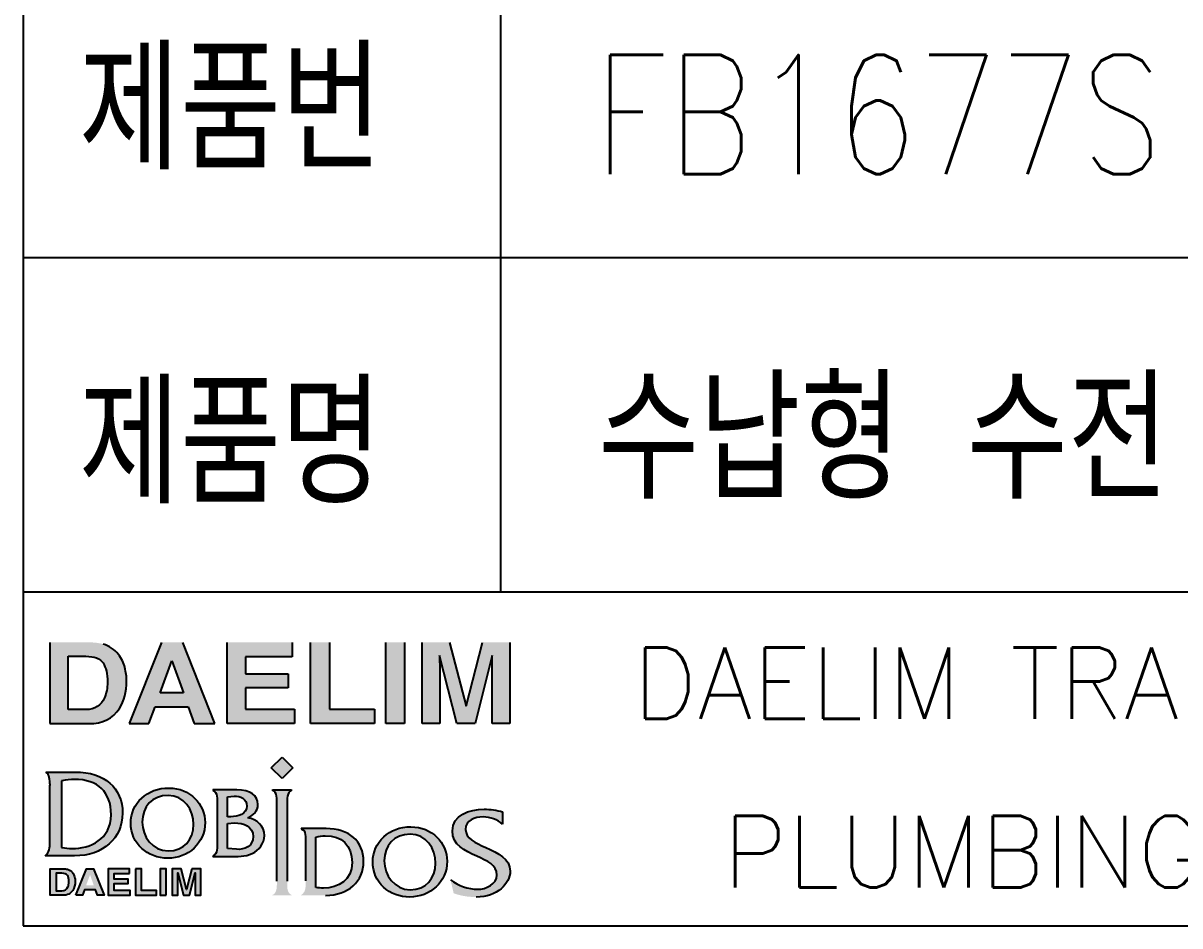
# Model space of a CAD drawing. Extents: x -6018 to -5598, y -4727 to -4430.
# Drawn here: x -5690.36 to -5641.9, y -4499.19 to -4461.36 of the extents above; entities that cross this region are included whole.
import ezdxf
from ezdxf.enums import TextEntityAlignment as Align

# ---------------------------------------------------------------- set-up
doc = ezdxf.new("R2010")
doc.units = 0
doc.header["$LTSCALE"] = 7
doc.layers.get('0').update_dxf_attribs({"color": 2, "linetype": 'CONTINUOUS'})
doc.layers.add('D', color=2, linetype='CONTINUOUS')
doc.layers.add('TXT', color=4, linetype='CONTINUOUS')
doc.styles.add('GHS', font='ROMANS.shx', dxfattribs={"bigfont": 'GHS.shx'})

msp = doc.modelspace()

# ---------------------------------------------------------------- hatches: boundary and pattern name
at = {"layer": 'D'}
h = msp.add_hatch(color=256, dxfattribs=at)
h.dxf.hatch_style = 2
edge = h.paths.add_edge_path()
edge.add_spline(control_points=[(-5687.59749, -4487.30554), (-5687.59749, -4487.30554), (-5689.23221, -4487.30554), (-5689.23221, -4487.30554), (-5689.23221, -4487.30554), (-5689.23221, -4490.71069), (-5689.23221, -4490.71069), (-5689.23221, -4490.71069), (-5687.59749, -4490.71069), (-5687.59749, -4490.71069), (-5687.02413, -4490.71069), (-5686.5984, -4490.49809), (-5686.32451, -4490.07482), (-5686.12303, -4489.76093), (-5686.02037, -4489.37717), (-5686.02037, -4488.92398), (-5686.02037, -4488.74584), (-5686.04473, -4488.55793), (-5686.09256, -4488.36099), (-5686.14026, -4488.16432), (-5686.23146, -4487.98067), (-5686.3626, -4487.81117), (-5686.52792, -4487.60172), (-5686.74354, -4487.45761), (-5687.00884, -4487.37829), (-5687.16688, -4487.3334), (-5687.3617, -4487.3087), (-5687.59749, -4487.30554)], knot_values=[0, 0, 0, 0, 1, 1, 1, 2, 2, 2, 3, 3, 3, 4, 4, 4, 5, 5, 5, 6, 6, 6, 7, 7, 7, 8, 8, 8, 9, 9, 9, 9], degree=3, periodic=0)
edge = h.paths.add_edge_path()
edge.add_spline(control_points=[(-5687.73097, -4487.89118), (-5687.36801, -4487.89118), (-5687.12577, -4487.98383), (-5687.0052, -4488.17035), (-5686.88552, -4488.35536), (-5686.82355, -4488.62409), (-5686.82355, -4488.97175), (-5686.82355, -4489.22511), (-5686.86376, -4489.44251), (-5686.94447, -4489.62601), (-5687.0929, -4489.9572), (-5687.35492, -4490.12492), (-5687.73097, -4490.12492), (-5687.73097, -4490.12492), (-5688.46403, -4490.12492), (-5688.46403, -4490.12492), (-5688.46403, -4490.12492), (-5688.46403, -4487.89118), (-5688.46403, -4487.89118), (-5688.46403, -4487.89118), (-5687.73097, -4487.89118), (-5687.73097, -4487.89118)], knot_values=[0, 0, 0, 0, 1, 1, 1, 2, 2, 2, 3, 3, 3, 4, 4, 4, 5, 5, 5, 6, 6, 6, 7, 7, 7, 7], degree=3, periodic=0)
h = msp.add_hatch(color=256, dxfattribs=at)
h.dxf.hatch_style = 2
edge = h.paths.add_edge_path()
edge.add_spline(control_points=[(-5685.9153, -4490.71069), (-5685.9153, -4490.71069), (-5685.08495, -4490.71069), (-5685.08495, -4490.71069), (-5685.08495, -4490.71069), (-5684.82657, -4490.00743), (-5684.82657, -4490.00743), (-5684.82657, -4490.00743), (-5683.43597, -4490.00743), (-5683.43597, -4490.00743), (-5683.43597, -4490.00743), (-5683.18611, -4490.71069), (-5683.18611, -4490.71069), (-5683.18611, -4490.71069), (-5682.32548, -4490.71069), (-5682.32548, -4490.71069), (-5682.32548, -4490.71069), (-5683.66283, -4487.30554), (-5683.66283, -4487.30554), (-5683.66283, -4487.30554), (-5684.56258, -4487.30554), (-5684.56258, -4487.30554), (-5684.56258, -4487.30554), (-5685.9153, -4490.71069), (-5685.9153, -4490.71069)], knot_values=[0, 0, 0, 0, 1, 1, 1, 2, 2, 2, 3, 3, 3, 4, 4, 4, 5, 5, 5, 6, 6, 6, 7, 7, 7, 8, 8, 8, 8], degree=3, periodic=0)
edge = h.paths.add_edge_path()
edge.add_spline(control_points=[(-5684.12119, -4488.08402), (-5684.12119, -4488.08402), (-5683.64459, -4489.42302), (-5683.64459, -4489.42302), (-5683.64459, -4489.42302), (-5684.61343, -4489.42302), (-5684.61343, -4489.42302), (-5684.61343, -4489.42302), (-5684.12119, -4488.08402), (-5684.12119, -4488.08402)], knot_values=[0, 0, 0, 0, 1, 1, 1, 2, 2, 2, 3, 3, 3, 3], degree=3, periodic=0)
h = msp.add_hatch(color=256, dxfattribs=at)
h.dxf.hatch_style = 2
edge = h.paths.add_edge_path()
edge.add_spline(control_points=[(-5679.08325, -4487.90889), (-5679.08325, -4487.90889), (-5681.03877, -4487.90889), (-5681.03877, -4487.90889), (-5681.03877, -4487.90889), (-5681.03877, -4488.62863), (-5681.03877, -4488.62863), (-5681.03877, -4488.62863), (-5679.24733, -4488.62863), (-5679.24733, -4488.62863), (-5679.24733, -4488.62863), (-5679.24733, -4489.2133), (-5679.24733, -4489.2133), (-5679.24733, -4489.2133), (-5681.03877, -4489.2133), (-5681.03877, -4489.2133), (-5681.03877, -4489.2133), (-5681.03877, -4490.10021), (-5681.03877, -4490.10021), (-5681.03877, -4490.10021), (-5678.98511, -4490.10021), (-5678.98511, -4490.10021), (-5678.98511, -4490.10021), (-5678.98511, -4490.71069), (-5678.98511, -4490.71069), (-5678.98511, -4490.71069), (-5681.81341, -4490.71069), (-5681.81341, -4490.71069), (-5681.81341, -4490.71069), (-5681.81341, -4487.30554), (-5681.81341, -4487.30554), (-5681.81341, -4487.30554), (-5679.08325, -4487.30554), (-5679.08325, -4487.30554), (-5679.08325, -4487.30554), (-5679.08325, -4487.90889), (-5679.08325, -4487.90889)], knot_values=[0, 0, 0, 0, 1, 1, 1, 2, 2, 2, 3, 3, 3, 4, 4, 4, 5, 5, 5, 6, 6, 6, 7, 7, 7, 8, 8, 8, 9, 9, 9, 10, 10, 10, 11, 11, 11, 12, 12, 12, 12], degree=3, periodic=0)
h = msp.add_hatch(color=256, dxfattribs=at)
h.dxf.hatch_style = 2
edge = h.paths.add_edge_path()
edge.add_spline(control_points=[(-5678.31712, -4487.30554), (-5678.31712, -4487.30554), (-5677.52801, -4487.30554), (-5677.52801, -4487.30554), (-5677.52801, -4487.30554), (-5677.52801, -4490.10021), (-5677.52801, -4490.10021), (-5677.52801, -4490.10021), (-5675.63994, -4490.10021), (-5675.63994, -4490.10021), (-5675.63994, -4490.10021), (-5675.63994, -4490.71069), (-5675.63994, -4490.71069), (-5675.63994, -4490.71069), (-5678.31712, -4490.71069), (-5678.31712, -4490.71069), (-5678.31712, -4490.71069), (-5678.31712, -4487.30554), (-5678.31712, -4487.30554)], knot_values=[0, 0, 0, 0, 1, 1, 1, 2, 2, 2, 3, 3, 3, 4, 4, 4, 5, 5, 5, 6, 6, 6, 6], degree=3, periodic=0)
h = msp.add_hatch(color=256, dxfattribs=at)
h.dxf.hatch_style = 2
edge = h.paths.add_edge_path()
edge.add_spline(control_points=[(-5674.37677, -4490.71069), (-5674.37677, -4490.71069), (-5675.16685, -4490.71069), (-5675.16685, -4490.71069), (-5675.16685, -4490.71069), (-5675.16685, -4487.30554), (-5675.16685, -4487.30554), (-5675.16685, -4487.30554), (-5674.37677, -4487.30554), (-5674.37677, -4487.30554), (-5674.37677, -4487.30554), (-5674.37677, -4490.71069), (-5674.37677, -4490.71069)], knot_values=[0, 0, 0, 0, 1, 1, 1, 2, 2, 2, 3, 3, 3, 4, 4, 4, 4], degree=3, periodic=0)
h = msp.add_hatch(color=256, dxfattribs=at)
h.dxf.hatch_style = 2
edge = h.paths.add_edge_path()
edge.add_spline(control_points=[(-5671.11202, -4487.30554), (-5671.11202, -4487.30554), (-5669.97437, -4487.30554), (-5669.97437, -4487.30554), (-5669.97437, -4487.30554), (-5669.97437, -4490.71069), (-5669.97437, -4490.71069), (-5669.97437, -4490.71069), (-5670.70796, -4490.71069), (-5670.70796, -4490.71069), (-5670.70796, -4490.71069), (-5670.70796, -4488.40793), (-5670.70796, -4488.40793), (-5670.70796, -4488.34122), (-5670.70672, -4488.24816), (-5670.70672, -4488.12918), (-5670.70344, -4488.0099), (-5670.7024, -4487.91725), (-5670.7024, -4487.85289), (-5670.7024, -4487.85289), (-5671.42501, -4490.71069), (-5671.42501, -4490.71069), (-5671.42501, -4490.71069), (-5672.19499, -4490.71069), (-5672.19499, -4490.71069), (-5672.19499, -4490.71069), (-5672.91026, -4487.85289), (-5672.91026, -4487.85289), (-5672.91026, -4487.91725), (-5672.91026, -4488.0099), (-5672.90717, -4488.12918), (-5672.90607, -4488.24816), (-5672.90607, -4488.34122), (-5672.90607, -4488.40793), (-5672.90607, -4488.40793), (-5672.90607, -4490.71069), (-5672.90607, -4490.71069), (-5672.90607, -4490.71069), (-5673.64035, -4490.71069), (-5673.64035, -4490.71069), (-5673.64035, -4490.71069), (-5673.64035, -4487.30554), (-5673.64035, -4487.30554), (-5673.64035, -4487.30554), (-5672.48904, -4487.30554), (-5672.48904, -4487.30554), (-5672.48904, -4487.30554), (-5671.79964, -4489.9819), (-5671.79964, -4489.9819), (-5671.79964, -4489.9819), (-5671.11202, -4487.30554), (-5671.11202, -4487.30554)], knot_values=[0, 0, 0, 0, 1, 1, 1, 2, 2, 2, 3, 3, 3, 4, 4, 4, 5, 5, 5, 6, 6, 6, 7, 7, 7, 8, 8, 8, 9, 9, 9, 10, 10, 10, 11, 11, 11, 12, 12, 12, 13, 13, 13, 14, 14, 14, 15, 15, 15, 16, 16, 16, 17, 17, 17, 17], degree=3, periodic=0)
h = msp.add_hatch(color=256, dxfattribs=at)
h.dxf.hatch_style = 2
h.paths.add_polyline_path([(-5679.06342, -4492.56348), (-5679.51127, -4493.01093), (-5679.95867, -4492.56339), (-5679.51127, -4492.11586)])
h = msp.add_hatch(color=256, dxfattribs=at)
h.dxf.hatch_style = 2
edge = h.paths.add_edge_path()
edge.add_spline(control_points=[(-5688.72905, -4493.10852), (-5688.72905, -4493.10852), (-5688.75309, -4493.11396), (-5688.75309, -4493.11396), (-5688.75309, -4493.11396), (-5688.75309, -4495.89956), (-5688.75309, -4495.89956), (-5688.75309, -4495.89956), (-5688.7282, -4495.90461), (-5688.7282, -4495.90461), (-5688.59723, -4495.93107), (-5688.45946, -4495.94372), (-5688.30715, -4495.94372), (-5687.55363, -4495.94372), (-5686.67355, -4495.57311), (-5686.67355, -4494.52846), (-5686.67355, -4493.57316), (-5687.21944, -4493.04698), (-5688.21053, -4493.04698), (-5688.37643, -4493.04698), (-5688.54598, -4493.06706), (-5688.72905, -4493.10852)], knot_values=[0, 0, 0, 0, 1, 1, 1, 2, 2, 2, 3, 3, 3, 4, 4, 4, 5, 5, 5, 6, 6, 6, 7, 7, 7, 7], degree=3, periodic=0)
edge = h.paths.add_edge_path()
edge.add_spline(control_points=[(-5688.16979, -4492.73859), (-5686.94895, -4492.73859), (-5686.19056, -4493.39918), (-5686.19056, -4494.46283), (-5686.19056, -4495.5164), (-5687.0156, -4496.25212), (-5688.19702, -4496.25212), (-5688.19702, -4496.25212), (-5689.318, -4496.25212), (-5689.43526, -4496.25212), (-5689.25118, -4496.09965), (-5689.23029, -4495.90357), (-5689.23029, -4495.67904), (-5689.23029, -4495.65063), (-5689.23056, -4495.62209), (-5689.23086, -4495.5931), (-5689.23086, -4495.5931), (-5689.23153, -4495.5001), (-5689.23153, -4495.5001), (-5689.23153, -4495.5001), (-5689.23153, -4493.45284), (-5689.23153, -4493.45284), (-5689.23153, -4493.45284), (-5689.23074, -4493.37136), (-5689.23074, -4493.37136), (-5689.23029, -4493.34066), (-5689.22977, -4493.3087), (-5689.22977, -4493.27615), (-5689.22977, -4493.07368), (-5689.24899, -4492.84415), (-5689.40416, -4492.73859), (-5689.23878, -4492.73859), (-5688.16979, -4492.73859), (-5688.16979, -4492.73859)], knot_values=[0, 0, 0, 0, 1, 1, 1, 2, 2, 2, 3, 3, 3, 4, 4, 4, 5, 5, 5, 6, 6, 6, 7, 7, 7, 8, 8, 8, 9, 9, 9, 10, 10, 10, 11, 11, 11, 11], degree=3, periodic=0)
h = msp.add_hatch(color=256, dxfattribs=at)
h.dxf.hatch_style = 2
edge = h.paths.add_edge_path()
edge.add_spline(control_points=[(-5684.25451, -4493.41084), (-5685.1476, -4493.38936), (-5685.8496, -4494.06584), (-5685.8496, -4494.87404), (-5685.8496, -4495.74616), (-5685.13916, -4496.35016), (-5684.29684, -4496.35016), (-5683.45048, -4496.35016), (-5682.73148, -4495.72049), (-5682.73148, -4494.85284), (-5682.73148, -4494.08709), (-5683.36106, -4493.40638), (-5684.25451, -4493.41084)], knot_values=[0, 0, 0, 0, 1, 1, 1, 2, 2, 2, 3, 3, 3, 4, 4, 4, 4], degree=3, periodic=0)
edge = h.paths.add_edge_path()
edge.add_spline(control_points=[(-5684.28399, -4493.71694), (-5683.61215, -4493.71694), (-5683.21649, -4494.31698), (-5683.21649, -4494.93796), (-5683.21649, -4495.57177), (-5683.62903, -4496.04384), (-5684.27562, -4496.04384), (-5684.94352, -4496.04384), (-5685.36468, -4495.43128), (-5685.36468, -4494.83582), (-5685.36468, -4494.19337), (-5684.94352, -4493.71694), (-5684.28399, -4493.71694)], knot_values=[0, 0, 0, 0, 1, 1, 1, 2, 2, 2, 3, 3, 3, 4, 4, 4, 4], degree=3, periodic=0)
h = msp.add_hatch(color=256, dxfattribs=at)
h.dxf.hatch_style = 2
edge = h.paths.add_edge_path()
edge.add_spline(control_points=[(-5681.79396, -4494.6103), (-5681.79396, -4494.6103), (-5681.79396, -4493.77654), (-5681.79396, -4493.77654), (-5681.79396, -4493.77654), (-5681.50898, -4493.74674), (-5681.50898, -4493.74674), (-5681.25354, -4493.7213), (-5680.98156, -4493.87444), (-5680.98156, -4494.1678), (-5680.98156, -4494.5168), (-5681.37708, -4494.6103), (-5681.65352, -4494.6103), (-5681.65352, -4494.6103), (-5681.79396, -4494.6103), (-5681.79396, -4494.6103)], knot_values=[0, 0, 0, 0, 1, 1, 1, 2, 2, 2, 3, 3, 3, 4, 4, 4, 5, 5, 5, 5], degree=3, periodic=0)
edge = h.paths.add_edge_path()
edge.add_spline(control_points=[(-5682.22779, -4495.68223), (-5682.22779, -4495.87777), (-5682.20222, -4496.18833), (-5682.41498, -4496.26922), (-5682.41498, -4496.26922), (-5682.41498, -4496.28201), (-5682.41498, -4496.28201), (-5682.41498, -4496.28201), (-5681.71312, -4496.28201), (-5681.71312, -4496.28201), (-5681.39417, -4496.28201), (-5681.05802, -4496.2947), (-5680.76025, -4496.15007), (-5680.47526, -4496.01426), (-5680.24983, -4495.73328), (-5680.24983, -4495.4058), (-5680.24983, -4494.98878), (-5680.56052, -4494.73368), (-5680.94321, -4494.65288), (-5680.70078, -4494.54674), (-5680.51771, -4494.38486), (-5680.51771, -4494.09974), (-5680.51771, -4493.7213), (-5680.84532, -4493.48309), (-5681.407, -4493.48309), (-5681.407, -4493.48309), (-5682.41498, -4493.48309), (-5682.41498, -4493.48309), (-5682.41498, -4493.48309), (-5682.41498, -4493.49564), (-5682.41498, -4493.49564), (-5682.1979, -4493.57667), (-5682.22779, -4493.88723), (-5682.22779, -4494.07854), (-5682.22779, -4494.07854), (-5682.22779, -4495.68223), (-5682.22779, -4495.68223)], knot_values=[0, 0, 0, 0, 1, 1, 1, 2, 2, 2, 3, 3, 3, 4, 4, 4, 5, 5, 5, 6, 6, 6, 7, 7, 7, 8, 8, 8, 9, 9, 9, 10, 10, 10, 11, 11, 11, 12, 12, 12, 12], degree=3, periodic=0)
edge = h.paths.add_edge_path()
edge.add_spline(control_points=[(-5681.79396, -4495.94169), (-5681.79396, -4495.94169), (-5681.79396, -4494.89096), (-5681.79396, -4494.89096), (-5681.79396, -4494.89096), (-5681.49619, -4494.87404), (-5681.49619, -4494.87404), (-5681.12167, -4494.85284), (-5680.72201, -4495.03132), (-5680.72201, -4495.44406), (-5680.72201, -4495.84797), (-5681.07508, -4496.00994), (-5681.42372, -4495.97568), (-5681.42372, -4495.97568), (-5681.79396, -4495.94169), (-5681.79396, -4495.94169)], knot_values=[0, 0, 0, 0, 1, 1, 1, 2, 2, 2, 3, 3, 3, 4, 4, 4, 5, 5, 5, 5], degree=3, periodic=0)
h = msp.add_hatch(color=256, dxfattribs=at)
h.dxf.hatch_style = 2
edge = h.paths.add_edge_path()
edge.add_spline(control_points=[(-5679.72828, -4494.08277), (-5679.72828, -4493.88723), (-5679.69822, -4493.57667), (-5679.9153, -4493.49564), (-5679.9153, -4493.49564), (-5679.9153, -4493.48309), (-5679.9153, -4493.48309), (-5679.9153, -4493.48309), (-5679.10722, -4493.48309), (-5679.10722, -4493.48309), (-5679.10722, -4493.48309), (-5679.10722, -4493.49564), (-5679.10722, -4493.49564), (-5679.31973, -4493.57667), (-5679.29439, -4493.89146), (-5679.29439, -4494.08277), (-5679.29439, -4494.08277), (-5679.29439, -4497.31041), (-5679.29439, -4497.31041), (-5679.29439, -4497.50204), (-5679.31973, -4497.81237), (-5679.10722, -4497.89317), (-5679.10722, -4497.89317), (-5679.10722, -4497.90595), (-5679.10722, -4497.90595), (-5679.10722, -4497.90595), (-5679.9153, -4497.90595), (-5679.9153, -4497.90595), (-5679.9153, -4497.90595), (-5679.9153, -4497.89317), (-5679.9153, -4497.89317), (-5679.70285, -4497.81656), (-5679.72828, -4497.50204), (-5679.72828, -4497.31041), (-5679.72828, -4497.31041), (-5679.72828, -4494.08277), (-5679.72828, -4494.08277)], knot_values=[0, 0, 0, 0, 1, 1, 1, 2, 2, 2, 3, 3, 3, 4, 4, 4, 5, 5, 5, 6, 6, 6, 7, 7, 7, 8, 8, 8, 9, 9, 9, 10, 10, 10, 11, 11, 11, 12, 12, 12, 12], degree=3, periodic=0)
h = msp.add_hatch(color=256, dxfattribs=at)
h.dxf.hatch_style = 2
edge = h.paths.add_edge_path()
edge.add_spline(control_points=[(-5671.3764, -4497.97798), (-5671.71752, -4497.97798), (-5672.03519, -4497.925), (-5672.3204, -4497.82205), (-5672.32761, -4497.79202), (-5672.42142, -4497.38698), (-5672.45221, -4497.25378), (-5672.12878, -4497.50443), (-5671.71172, -4497.65338), (-5671.3168, -4497.65338), (-5670.97726, -4497.65338), (-5670.5069, -4497.44541), (-5670.5069, -4497.05518), (-5670.5069, -4496.64257), (-5670.91838, -4496.45847), (-5671.35367, -4496.26387), (-5671.85563, -4496.03929), (-5672.37505, -4495.80701), (-5672.37505, -4495.20895), (-5672.37505, -4494.53598), (-5671.659, -4494.29708), (-5671.04518, -4494.29708), (-5670.77388, -4494.29708), (-5670.51343, -4494.33535), (-5670.26949, -4494.40895), (-5670.26949, -4494.44982), (-5670.26949, -4494.81187), (-5670.26949, -4494.92189), (-5670.48029, -4494.73845), (-5670.7927, -4494.62169), (-5671.08898, -4494.62169), (-5671.42731, -4494.62169), (-5671.82241, -4494.7597), (-5671.82241, -4495.14912), (-5671.82241, -4495.51469), (-5671.41039, -4495.70289), (-5670.97393, -4495.9024), (-5670.47264, -4496.13139), (-5669.95448, -4496.36821), (-5669.95448, -4496.88696), (-5669.95448, -4497.41152), (-5670.49821, -4497.97798), (-5671.3764, -4497.97798)], knot_values=[0, 0, 0, 0, 1, 1, 1, 2, 2, 2, 3, 3, 3, 4, 4, 4, 5, 5, 5, 6, 6, 6, 7, 7, 7, 8, 8, 8, 9, 9, 9, 10, 10, 10, 11, 11, 11, 12, 12, 12, 13, 13, 13, 14, 14, 14, 14], degree=3, periodic=0)
h = msp.add_hatch(color=256, dxfattribs=at)
h.dxf.hatch_style = 2
edge = h.paths.add_edge_path()
edge.add_spline(control_points=[(-5678.52261, -4497.29565), (-5678.52261, -4497.54652), (-5678.49718, -4497.75074), (-5678.70983, -4497.89533), (-5678.70983, -4497.89533), (-5678.70983, -4497.90789), (-5678.70983, -4497.90789), (-5678.70983, -4497.90789), (-5677.68885, -4497.90789), (-5677.68885, -4497.90789), (-5676.73616, -4497.90789), (-5676.09358, -4497.32112), (-5676.09358, -4496.48313), (-5676.09358, -4495.63672), (-5676.69808, -4495.1092), (-5677.66774, -4495.1092), (-5677.66774, -4495.1092), (-5678.70983, -4495.1092), (-5678.70983, -4495.1092), (-5678.70983, -4495.1092), (-5678.70983, -4495.12184), (-5678.70983, -4495.12184), (-5678.49317, -4495.18563), (-5678.52261, -4495.49632), (-5678.52261, -4495.69182), (-5678.52261, -4495.69182), (-5678.52261, -4497.29565), (-5678.52261, -4497.29565)], knot_values=[0, 0, 0, 0, 1, 1, 1, 2, 2, 2, 3, 3, 3, 4, 4, 4, 5, 5, 5, 6, 6, 6, 7, 7, 7, 8, 8, 8, 9, 9, 9, 9], degree=3, periodic=0)
edge = h.paths.add_edge_path()
edge.add_spline(control_points=[(-5678.08867, -4495.46207), (-5677.96132, -4495.43263), (-5677.83348, -4495.41552), (-5677.70609, -4495.41552), (-5676.99572, -4495.41552), (-5676.57888, -4495.78977), (-5676.57888, -4496.53414), (-5676.57888, -4497.27008), (-5677.14454, -4497.60166), (-5677.77834, -4497.60166), (-5677.88484, -4497.60166), (-5677.98689, -4497.5931), (-5678.08867, -4497.57208), (-5678.08867, -4497.57208), (-5678.08867, -4495.46207), (-5678.08867, -4495.46207)], knot_values=[0, 0, 0, 0, 1, 1, 1, 2, 2, 2, 3, 3, 3, 4, 4, 4, 5, 5, 5, 5], degree=3, periodic=0)
h = msp.add_hatch(color=256, dxfattribs=at)
h.dxf.hatch_style = 2
edge = h.paths.add_edge_path()
edge.add_spline(control_points=[(-5674.11838, -4495.03672), (-5675.01138, -4495.01548), (-5675.71343, -4495.69182), (-5675.71343, -4496.50015), (-5675.71343, -4497.37213), (-5675.00314, -4497.97627), (-5674.16083, -4497.97627), (-5673.31419, -4497.97627), (-5672.59535, -4497.34647), (-5672.59535, -4496.47881), (-5672.59535, -4495.7132), (-5673.2247, -4495.03249), (-5674.11838, -4495.03672)], knot_values=[0, 0, 0, 0, 1, 1, 1, 2, 2, 2, 3, 3, 3, 4, 4, 4, 4], degree=3, periodic=0)
edge = h.paths.add_edge_path()
edge.add_spline(control_points=[(-5674.14804, -4495.34314), (-5673.47602, -4495.34314), (-5673.08007, -4495.94296), (-5673.08007, -4496.56394), (-5673.08007, -4497.19788), (-5673.49268, -4497.66981), (-5674.13963, -4497.66981), (-5674.80719, -4497.66981), (-5675.22844, -4497.05712), (-5675.22844, -4496.46179), (-5675.22844, -4495.81944), (-5674.80719, -4495.34314), (-5674.14804, -4495.34314)], knot_values=[0, 0, 0, 0, 1, 1, 1, 2, 2, 2, 3, 3, 3, 4, 4, 4, 4], degree=3, periodic=0)
h = msp.add_hatch(color=256, dxfattribs=at)
h.dxf.hatch_style = 2
edge = h.paths.add_edge_path()
edge.add_spline(control_points=[(-5688.69333, -4496.78914), (-5688.69333, -4496.78914), (-5689.22948, -4496.78914), (-5689.22948, -4496.78914), (-5689.22948, -4496.78914), (-5689.22948, -4497.90595), (-5689.22948, -4497.90595), (-5689.22948, -4497.90595), (-5688.69333, -4497.90595), (-5688.69333, -4497.90595), (-5688.50528, -4497.90595), (-5688.36565, -4497.83623), (-5688.27582, -4497.6974), (-5688.20974, -4497.59445), (-5688.17607, -4497.46859), (-5688.17607, -4497.31995), (-5688.17607, -4497.26153), (-5688.18406, -4497.1999), (-5688.19975, -4497.13531), (-5688.21539, -4497.0708), (-5688.2453, -4497.01057), (-5688.28832, -4496.95498), (-5688.34254, -4496.88628), (-5688.41326, -4496.83902), (-5688.50027, -4496.813), (-5688.5521, -4496.79828), (-5688.616, -4496.79018), (-5688.69333, -4496.78914)], knot_values=[0, 0, 0, 0, 1, 1, 1, 2, 2, 2, 3, 3, 3, 4, 4, 4, 5, 5, 5, 6, 6, 6, 7, 7, 7, 8, 8, 8, 9, 9, 9, 9], degree=3, periodic=0)
edge = h.paths.add_edge_path()
edge.add_spline(control_points=[(-5688.73711, -4496.98122), (-5688.61807, -4496.98122), (-5688.53862, -4497.01161), (-5688.49908, -4497.07278), (-5688.45982, -4497.13346), (-5688.4395, -4497.2216), (-5688.4395, -4497.33562), (-5688.4395, -4497.41872), (-5688.45269, -4497.49002), (-5688.47916, -4497.5502), (-5688.52784, -4497.65883), (-5688.61377, -4497.71384), (-5688.73711, -4497.71384), (-5688.73711, -4497.71384), (-5688.97754, -4497.71384), (-5688.97754, -4497.71384), (-5688.97754, -4497.71384), (-5688.97754, -4496.98122), (-5688.97754, -4496.98122), (-5688.97754, -4496.98122), (-5688.73711, -4496.98122), (-5688.73711, -4496.98122)], knot_values=[0, 0, 0, 0, 1, 1, 1, 2, 2, 2, 3, 3, 3, 4, 4, 4, 5, 5, 5, 6, 6, 6, 7, 7, 7, 7], degree=3, periodic=0)
h = msp.add_hatch(color=256, dxfattribs=at)
h.dxf.hatch_style = 2
edge = h.paths.add_edge_path()
edge.add_spline(control_points=[(-5688.14161, -4497.90595), (-5688.14161, -4497.90595), (-5687.86927, -4497.90595), (-5687.86927, -4497.90595), (-5687.86927, -4497.90595), (-5687.78453, -4497.6753), (-5687.78453, -4497.6753), (-5687.78453, -4497.6753), (-5687.32845, -4497.6753), (-5687.32845, -4497.6753), (-5687.32845, -4497.6753), (-5687.2465, -4497.90595), (-5687.2465, -4497.90595), (-5687.2465, -4497.90595), (-5686.96423, -4497.90595), (-5686.96423, -4497.90595), (-5686.96423, -4497.90595), (-5687.40285, -4496.78914), (-5687.40285, -4496.78914), (-5687.40285, -4496.78914), (-5687.69795, -4496.78914), (-5687.69795, -4496.78914), (-5687.69795, -4496.78914), (-5688.14161, -4497.90595), (-5688.14161, -4497.90595)], knot_values=[0, 0, 0, 0, 1, 1, 1, 2, 2, 2, 3, 3, 3, 4, 4, 4, 5, 5, 5, 6, 6, 6, 7, 7, 7, 8, 8, 8, 8], degree=3, periodic=0)
edge = h.paths.add_edge_path()
edge.add_spline(control_points=[(-5687.55318, -4497.04447), (-5687.55318, -4497.04447), (-5687.39687, -4497.48363), (-5687.39687, -4497.48363), (-5687.39687, -4497.48363), (-5687.71463, -4497.48363), (-5687.71463, -4497.48363), (-5687.71463, -4497.48363), (-5687.55318, -4497.04447), (-5687.55318, -4497.04447)], knot_values=[0, 0, 0, 0, 1, 1, 1, 2, 2, 2, 3, 3, 3, 3], degree=3, periodic=0)
h = msp.add_hatch(color=256, dxfattribs=at)
h.dxf.hatch_style = 2
edge = h.paths.add_edge_path()
edge.add_spline(control_points=[(-5685.90085, -4496.98703), (-5685.90085, -4496.98703), (-5686.54222, -4496.98703), (-5686.54222, -4496.98703), (-5686.54222, -4496.98703), (-5686.54222, -4497.22309), (-5686.54222, -4497.22309), (-5686.54222, -4497.22309), (-5685.95467, -4497.22309), (-5685.95467, -4497.22309), (-5685.95467, -4497.22309), (-5685.95467, -4497.41484), (-5685.95467, -4497.41484), (-5685.95467, -4497.41484), (-5686.54222, -4497.41484), (-5686.54222, -4497.41484), (-5686.54222, -4497.41484), (-5686.54222, -4497.70573), (-5686.54222, -4497.70573), (-5686.54222, -4497.70573), (-5685.86866, -4497.70573), (-5685.86866, -4497.70573), (-5685.86866, -4497.70573), (-5685.86866, -4497.90595), (-5685.86866, -4497.90595), (-5685.86866, -4497.90595), (-5686.79628, -4497.90595), (-5686.79628, -4497.90595), (-5686.79628, -4497.90595), (-5686.79628, -4496.78914), (-5686.79628, -4496.78914), (-5686.79628, -4496.78914), (-5685.90085, -4496.78914), (-5685.90085, -4496.78914), (-5685.90085, -4496.78914), (-5685.90085, -4496.98703), (-5685.90085, -4496.98703)], knot_values=[0, 0, 0, 0, 1, 1, 1, 2, 2, 2, 3, 3, 3, 4, 4, 4, 5, 5, 5, 6, 6, 6, 7, 7, 7, 8, 8, 8, 9, 9, 9, 10, 10, 10, 11, 11, 11, 12, 12, 12, 12], degree=3, periodic=0)
h = msp.add_hatch(color=256, dxfattribs=at)
h.dxf.hatch_style = 2
edge = h.paths.add_edge_path()
edge.add_spline(control_points=[(-5685.64958, -4496.78914), (-5685.64958, -4496.78914), (-5685.39077, -4496.78914), (-5685.39077, -4496.78914), (-5685.39077, -4496.78914), (-5685.39077, -4497.70573), (-5685.39077, -4497.70573), (-5685.39077, -4497.70573), (-5684.77152, -4497.70573), (-5684.77152, -4497.70573), (-5684.77152, -4497.70573), (-5684.77152, -4497.90595), (-5684.77152, -4497.90595), (-5684.77152, -4497.90595), (-5685.64958, -4497.90595), (-5685.64958, -4497.90595), (-5685.64958, -4497.90595), (-5685.64958, -4496.78914), (-5685.64958, -4496.78914)], knot_values=[0, 0, 0, 0, 1, 1, 1, 2, 2, 2, 3, 3, 3, 4, 4, 4, 5, 5, 5, 6, 6, 6, 6], degree=3, periodic=0)
h = msp.add_hatch(color=256, dxfattribs=at)
h.dxf.hatch_style = 2
edge = h.paths.add_edge_path()
edge.add_spline(control_points=[(-5684.35723, -4497.90595), (-5684.35723, -4497.90595), (-5684.61636, -4497.90595), (-5684.61636, -4497.90595), (-5684.61636, -4497.90595), (-5684.61636, -4496.78914), (-5684.61636, -4496.78914), (-5684.61636, -4496.78914), (-5684.35723, -4496.78914), (-5684.35723, -4496.78914), (-5684.35723, -4496.78914), (-5684.35723, -4497.90595), (-5684.35723, -4497.90595)], knot_values=[0, 0, 0, 0, 1, 1, 1, 2, 2, 2, 3, 3, 3, 4, 4, 4, 4], degree=3, periodic=0)
h = msp.add_hatch(color=256, dxfattribs=at)
h.dxf.hatch_style = 2
edge = h.paths.add_edge_path()
edge.add_spline(control_points=[(-5683.28647, -4496.78914), (-5683.28647, -4496.78914), (-5682.91334, -4496.78914), (-5682.91334, -4496.78914), (-5682.91334, -4496.78914), (-5682.91334, -4497.90595), (-5682.91334, -4497.90595), (-5682.91334, -4497.90595), (-5683.15395, -4497.90595), (-5683.15395, -4497.90595), (-5683.15395, -4497.90595), (-5683.15395, -4497.1507), (-5683.15395, -4497.1507), (-5683.15395, -4497.12882), (-5683.15354, -4497.0983), (-5683.15354, -4497.05928), (-5683.15246, -4497.02016), (-5683.15212, -4496.98977), (-5683.15212, -4496.96866), (-5683.15212, -4496.96866), (-5683.38912, -4497.90595), (-5683.38912, -4497.90595), (-5683.38912, -4497.90595), (-5683.64166, -4497.90595), (-5683.64166, -4497.90595), (-5683.64166, -4497.90595), (-5683.87625, -4496.96866), (-5683.87625, -4496.96866), (-5683.87625, -4496.98977), (-5683.87625, -4497.02016), (-5683.87524, -4497.05928), (-5683.87488, -4497.0983), (-5683.87488, -4497.12882), (-5683.87488, -4497.1507), (-5683.87488, -4497.1507), (-5683.87488, -4497.90595), (-5683.87488, -4497.90595), (-5683.87488, -4497.90595), (-5684.1157, -4497.90595), (-5684.1157, -4497.90595), (-5684.1157, -4497.90595), (-5684.1157, -4496.78914), (-5684.1157, -4496.78914), (-5684.1157, -4496.78914), (-5683.7381, -4496.78914), (-5683.7381, -4496.78914), (-5683.7381, -4496.78914), (-5683.51199, -4497.66693), (-5683.51199, -4497.66693), (-5683.51199, -4497.66693), (-5683.28647, -4496.78914), (-5683.28647, -4496.78914)], knot_values=[0, 0, 0, 0, 1, 1, 1, 2, 2, 2, 3, 3, 3, 4, 4, 4, 5, 5, 5, 6, 6, 6, 7, 7, 7, 8, 8, 8, 9, 9, 9, 10, 10, 10, 11, 11, 11, 12, 12, 12, 13, 13, 13, 14, 14, 14, 15, 15, 15, 16, 16, 16, 17, 17, 17, 17], degree=3, periodic=0)

# ---------------------------------------------------------------- linework, layer by layer
at = {"color": 7}
for p, q in [((-5690.35532, -4443.18578), (-5690.35532, -4499.18578)), ((-5670.35532, -4443.18578), (-5670.35532, -4485.18578)), ((-5690.35532, -4471.18578), (-5609.35532, -4471.18578)), ((-5690.35532, -4485.18578), (-5609.35532, -4485.18578)), ((-5690.35532, -4499.18578), (-5609.35532, -4499.18578))]:
    msp.add_line(p, q, dxfattribs=at)
at = {"layer": 'D'}
for p, q in [((-5679.95867, -4492.56339), (-5679.51127, -4492.11586)), ((-5679.51127, -4492.11586), (-5679.06342, -4492.56348)), ((-5679.51127, -4493.01093), (-5679.95867, -4492.56339)), ((-5679.06342, -4492.56348), (-5679.51127, -4493.01093))]:
    msp.add_line(p, q, dxfattribs=at)
for points in [[(-5689.23221, -4487.30554), (-5689.23221, -4487.30554), (-5689.23221, -4490.71069), (-5689.23221, -4490.71069)], [(-5684.56258, -4487.30554), (-5684.56258, -4487.30554), (-5685.9153, -4490.71069), (-5685.9153, -4490.71069)], [(-5682.32548, -4490.71069), (-5682.32548, -4490.71069), (-5683.66283, -4487.30554), (-5683.66283, -4487.30554)], [(-5681.81341, -4490.71069), (-5681.81341, -4490.71069), (-5681.81341, -4487.30554), (-5681.81341, -4487.30554)], [(-5679.08325, -4487.30554), (-5679.08325, -4487.30554), (-5679.08325, -4487.90889), (-5679.08325, -4487.90889)], [(-5678.31712, -4490.71069), (-5678.31712, -4490.71069), (-5678.31712, -4487.30554), (-5678.31712, -4487.30554)], [(-5677.52801, -4487.30554), (-5677.52801, -4487.30554), (-5677.52801, -4490.10021), (-5677.52801, -4490.10021)], [(-5675.16685, -4490.71069), (-5675.16685, -4490.71069), (-5675.16685, -4487.30554), (-5675.16685, -4487.30554)], [(-5674.37677, -4487.30554), (-5674.37677, -4487.30554), (-5674.37677, -4490.71069), (-5674.37677, -4490.71069)], [(-5673.64035, -4490.71069), (-5673.64035, -4490.71069), (-5673.64035, -4487.30554), (-5673.64035, -4487.30554)], [(-5672.48904, -4487.30554), (-5672.48904, -4487.30554), (-5671.79964, -4489.9819), (-5671.79964, -4489.9819)], [(-5671.79964, -4489.9819), (-5671.79964, -4489.9819), (-5671.11202, -4487.30554), (-5671.11202, -4487.30554)], [(-5669.97437, -4487.30554), (-5669.97437, -4487.30554), (-5669.97437, -4490.71069), (-5669.97437, -4490.71069)], [(-5686.3626, -4487.81117), (-5686.52792, -4487.60172), (-5686.74354, -4487.45761), (-5687.00884, -4487.37829)], [(-5686.09256, -4488.36099), (-5686.14026, -4488.16432), (-5686.23146, -4487.98067), (-5686.3626, -4487.81117)], [(-5688.46403, -4490.12492), (-5688.46403, -4490.12492), (-5688.46403, -4487.89118), (-5688.46403, -4487.89118)], [(-5688.46403, -4487.89118), (-5688.46403, -4487.89118), (-5687.73097, -4487.89118), (-5687.73097, -4487.89118)], [(-5687.73097, -4487.89118), (-5687.36801, -4487.89118), (-5687.12577, -4487.98383), (-5687.0052, -4488.17035)], [(-5684.61343, -4489.42302), (-5684.61343, -4489.42302), (-5684.12119, -4488.08402), (-5684.12119, -4488.08402)], [(-5684.12119, -4488.08402), (-5684.12119, -4488.08402), (-5683.64459, -4489.42302), (-5683.64459, -4489.42302)], [(-5679.08325, -4487.90889), (-5679.08325, -4487.90889), (-5681.03877, -4487.90889), (-5681.03877, -4487.90889)], [(-5681.03877, -4487.90889), (-5681.03877, -4487.90889), (-5681.03877, -4488.62863), (-5681.03877, -4488.62863)], [(-5672.19499, -4490.71069), (-5672.19499, -4490.71069), (-5672.91026, -4487.85289), (-5672.91026, -4487.85289)], [(-5672.91026, -4487.85289), (-5672.91026, -4487.91725), (-5672.91026, -4488.0099), (-5672.90717, -4488.12918)], [(-5672.90717, -4488.12918), (-5672.90607, -4488.24816), (-5672.90607, -4488.34122), (-5672.90607, -4488.40793)], [(-5670.7024, -4487.85289), (-5670.7024, -4487.85289), (-5671.42501, -4490.71069), (-5671.42501, -4490.71069)], [(-5670.70796, -4488.40793), (-5670.70796, -4488.34122), (-5670.70672, -4488.24816), (-5670.70672, -4488.12918)], [(-5670.70672, -4488.12918), (-5670.70344, -4488.0099), (-5670.7024, -4487.91725), (-5670.7024, -4487.85289)], [(-5681.03877, -4488.62863), (-5681.03877, -4488.62863), (-5679.24733, -4488.62863), (-5679.24733, -4488.62863)], [(-5679.24733, -4488.62863), (-5679.24733, -4488.62863), (-5679.24733, -4489.2133), (-5679.24733, -4489.2133)], [(-5672.90607, -4488.40793), (-5672.90607, -4488.40793), (-5672.90607, -4490.71069), (-5672.90607, -4490.71069)], [(-5670.70796, -4490.71069), (-5670.70796, -4490.71069), (-5670.70796, -4488.40793), (-5670.70796, -4488.40793)], [(-5679.24733, -4489.2133), (-5679.24733, -4489.2133), (-5681.03877, -4489.2133), (-5681.03877, -4489.2133)], [(-5681.03877, -4489.2133), (-5681.03877, -4489.2133), (-5681.03877, -4490.10021), (-5681.03877, -4490.10021)], [(-5686.94447, -4489.62601), (-5687.0929, -4489.9572), (-5687.35492, -4490.12492), (-5687.73097, -4490.12492)], [(-5683.64459, -4489.42302), (-5683.64459, -4489.42302), (-5684.61343, -4489.42302), (-5684.61343, -4489.42302)], [(-5687.73097, -4490.12492), (-5687.73097, -4490.12492), (-5688.46403, -4490.12492), (-5688.46403, -4490.12492)], [(-5687.59749, -4490.71069), (-5687.02413, -4490.71069), (-5686.5984, -4490.49809), (-5686.32451, -4490.07482)], [(-5685.08495, -4490.71069), (-5685.08495, -4490.71069), (-5684.82657, -4490.00743), (-5684.82657, -4490.00743)], [(-5684.82657, -4490.00743), (-5684.82657, -4490.00743), (-5683.43597, -4490.00743), (-5683.43597, -4490.00743)], [(-5683.43597, -4490.00743), (-5683.43597, -4490.00743), (-5683.18611, -4490.71069), (-5683.18611, -4490.71069)], [(-5681.03877, -4490.10021), (-5681.03877, -4490.10021), (-5678.98511, -4490.10021), (-5678.98511, -4490.10021)], [(-5678.98511, -4490.10021), (-5678.98511, -4490.10021), (-5678.98511, -4490.71069), (-5678.98511, -4490.71069)], [(-5677.52801, -4490.10021), (-5677.52801, -4490.10021), (-5675.63994, -4490.10021), (-5675.63994, -4490.10021)], [(-5675.63994, -4490.10021), (-5675.63994, -4490.10021), (-5675.63994, -4490.71069), (-5675.63994, -4490.71069)], [(-5689.23221, -4490.71069), (-5689.23221, -4490.71069), (-5687.59749, -4490.71069), (-5687.59749, -4490.71069)], [(-5685.9153, -4490.71069), (-5685.9153, -4490.71069), (-5685.08495, -4490.71069), (-5685.08495, -4490.71069)], [(-5683.18611, -4490.71069), (-5683.18611, -4490.71069), (-5682.32548, -4490.71069), (-5682.32548, -4490.71069)], [(-5678.98511, -4490.71069), (-5678.98511, -4490.71069), (-5681.81341, -4490.71069), (-5681.81341, -4490.71069)], [(-5675.63994, -4490.71069), (-5675.63994, -4490.71069), (-5678.31712, -4490.71069), (-5678.31712, -4490.71069)], [(-5674.37677, -4490.71069), (-5674.37677, -4490.71069), (-5675.16685, -4490.71069), (-5675.16685, -4490.71069)], [(-5672.90607, -4490.71069), (-5672.90607, -4490.71069), (-5673.64035, -4490.71069), (-5673.64035, -4490.71069)], [(-5671.42501, -4490.71069), (-5671.42501, -4490.71069), (-5672.19499, -4490.71069), (-5672.19499, -4490.71069)], [(-5669.97437, -4490.71069), (-5669.97437, -4490.71069), (-5670.70796, -4490.71069), (-5670.70796, -4490.71069)], [(-5689.40416, -4492.73859), (-5689.23878, -4492.73859), (-5688.16979, -4492.73859), (-5688.16979, -4492.73859)], [(-5688.72905, -4493.10852), (-5688.72905, -4493.10852), (-5688.75309, -4493.11396), (-5688.75309, -4493.11396)], [(-5688.75309, -4493.11396), (-5688.75309, -4493.11396), (-5688.75309, -4495.89956), (-5688.75309, -4495.89956)], [(-5689.23153, -4493.45284), (-5689.23153, -4493.45284), (-5689.23074, -4493.37136), (-5689.23074, -4493.37136)], [(-5689.23153, -4495.5001), (-5689.23153, -4495.5001), (-5689.23153, -4493.45284), (-5689.23153, -4493.45284)], [(-5681.407, -4493.48309), (-5681.407, -4493.48309), (-5682.41498, -4493.48309), (-5682.41498, -4493.48309)], [(-5682.41498, -4493.48309), (-5682.41498, -4493.48309), (-5682.41498, -4493.49564), (-5682.41498, -4493.49564)], [(-5682.41498, -4493.49564), (-5682.1979, -4493.57667), (-5682.22779, -4493.88723), (-5682.22779, -4494.07854)], [(-5679.9153, -4493.49564), (-5679.9153, -4493.49564), (-5679.9153, -4493.48309), (-5679.9153, -4493.48309)], [(-5679.9153, -4493.48309), (-5679.9153, -4493.48309), (-5679.10722, -4493.48309), (-5679.10722, -4493.48309)], [(-5679.72828, -4494.08277), (-5679.72828, -4493.88723), (-5679.69822, -4493.57667), (-5679.9153, -4493.49564)], [(-5679.10722, -4493.49564), (-5679.31973, -4493.57667), (-5679.29439, -4493.89146), (-5679.29439, -4494.08277)], [(-5679.10722, -4493.48309), (-5679.10722, -4493.48309), (-5679.10722, -4493.49564), (-5679.10722, -4493.49564)], [(-5682.22779, -4494.07854), (-5682.22779, -4494.07854), (-5682.22779, -4495.68223), (-5682.22779, -4495.68223)], [(-5681.79396, -4493.77654), (-5681.79396, -4493.77654), (-5681.50898, -4493.74674), (-5681.50898, -4493.74674)], [(-5681.79396, -4494.6103), (-5681.79396, -4494.6103), (-5681.79396, -4493.77654), (-5681.79396, -4493.77654)], [(-5679.72828, -4497.31041), (-5679.72828, -4497.31041), (-5679.72828, -4494.08277), (-5679.72828, -4494.08277)], [(-5679.29439, -4494.08277), (-5679.29439, -4494.08277), (-5679.29439, -4497.31041), (-5679.29439, -4497.31041)], [(-5681.65352, -4494.6103), (-5681.65352, -4494.6103), (-5681.79396, -4494.6103), (-5681.79396, -4494.6103)], [(-5670.26949, -4494.40895), (-5670.26949, -4494.44982), (-5670.26949, -4494.81187), (-5670.26949, -4494.92189)], [(-5681.79396, -4494.89096), (-5681.79396, -4494.89096), (-5681.49619, -4494.87404), (-5681.49619, -4494.87404)], [(-5681.79396, -4495.94169), (-5681.79396, -4495.94169), (-5681.79396, -4494.89096), (-5681.79396, -4494.89096)], [(-5677.66774, -4495.1092), (-5677.66774, -4495.1092), (-5678.70983, -4495.1092), (-5678.70983, -4495.1092)], [(-5678.70983, -4495.1092), (-5678.70983, -4495.1092), (-5678.70983, -4495.12184), (-5678.70983, -4495.12184)], [(-5689.23086, -4495.5931), (-5689.23086, -4495.5931), (-5689.23153, -4495.5001), (-5689.23153, -4495.5001)], [(-5678.70983, -4495.12184), (-5678.49317, -4495.18563), (-5678.52261, -4495.49632), (-5678.52261, -4495.69182)], [(-5678.08867, -4497.57208), (-5678.08867, -4497.57208), (-5678.08867, -4495.46207), (-5678.08867, -4495.46207)], [(-5688.75309, -4495.89956), (-5688.75309, -4495.89956), (-5688.7282, -4495.90461), (-5688.7282, -4495.90461)], [(-5682.22779, -4495.68223), (-5682.22779, -4495.87777), (-5682.20222, -4496.18833), (-5682.41498, -4496.26922)], [(-5681.42372, -4495.97568), (-5681.42372, -4495.97568), (-5681.79396, -4495.94169), (-5681.79396, -4495.94169)], [(-5678.52261, -4495.69182), (-5678.52261, -4495.69182), (-5678.52261, -4497.29565), (-5678.52261, -4497.29565)], [(-5688.19702, -4496.25212), (-5688.19702, -4496.25212), (-5689.318, -4496.25212), (-5689.43526, -4496.25212)], [(-5682.41498, -4496.26922), (-5682.41498, -4496.26922), (-5682.41498, -4496.28201), (-5682.41498, -4496.28201)], [(-5682.41498, -4496.28201), (-5682.41498, -4496.28201), (-5681.71312, -4496.28201), (-5681.71312, -4496.28201)], [(-5681.71312, -4496.28201), (-5681.39417, -4496.28201), (-5681.05802, -4496.2947), (-5680.76025, -4496.15007)]]:
    msp.add_open_spline(points, degree=3, dxfattribs=at)
for points, knots in [([(-5687.0052, -4488.17035), (-5686.88552, -4488.35536), (-5686.82355, -4488.62409), (-5686.82355, -4488.97175), (-5686.82355, -4489.22511), (-5686.86376, -4489.44251), (-5686.94447, -4489.62601)], [1, 1, 1, 1, 2, 2, 2, 3, 3, 3, 3]), ([(-5686.32451, -4490.07482), (-5686.12303, -4489.76093), (-5686.02037, -4489.37717), (-5686.02037, -4488.92398), (-5686.02037, -4488.74584), (-5686.04473, -4488.55793), (-5686.09256, -4488.36099)], [4, 4, 4, 4, 5, 5, 5, 6, 6, 6, 6]), ([(-5689.23074, -4493.37136), (-5689.23029, -4493.34066), (-5689.22977, -4493.3087), (-5689.22977, -4493.27615), (-5689.22977, -4493.07368), (-5689.24899, -4492.84415), (-5689.40416, -4492.73859)], [8, 8, 8, 8, 9, 9, 9, 10, 10, 10, 10]), ([(-5688.7282, -4495.90461), (-5688.59723, -4495.93107), (-5688.45946, -4495.94372), (-5688.30715, -4495.94372), (-5687.55363, -4495.94372), (-5686.67355, -4495.57311), (-5686.67355, -4494.52846), (-5686.67355, -4493.57316), (-5687.21944, -4493.04698), (-5688.21053, -4493.04698), (-5688.37643, -4493.04698), (-5688.54598, -4493.06706), (-5688.72905, -4493.10852)], [3, 3, 3, 3, 4, 4, 4, 5, 5, 5, 6, 6, 6, 7, 7, 7, 7]), ([(-5688.16979, -4492.73859), (-5686.94895, -4492.73859), (-5686.19056, -4493.39918), (-5686.19056, -4494.46283), (-5686.19056, -4495.5164), (-5687.0156, -4496.25212), (-5688.19702, -4496.25212)], [0, 0, 0, 0, 1, 1, 1, 2, 2, 2, 2]), ([(-5684.25451, -4493.41084), (-5685.1476, -4493.38936), (-5685.8496, -4494.06584), (-5685.8496, -4494.87404), (-5685.8496, -4495.74616), (-5685.13916, -4496.35016), (-5684.29684, -4496.35016), (-5683.45048, -4496.35016), (-5682.73148, -4495.72049), (-5682.73148, -4494.85284), (-5682.73148, -4494.08709), (-5683.36106, -4493.40638), (-5684.25451, -4493.41084)], [0, 0, 0, 0, 1, 1, 1, 2, 2, 2, 3, 3, 3, 4, 4, 4, 4]), ([(-5680.94321, -4494.65288), (-5680.70078, -4494.54674), (-5680.51771, -4494.38486), (-5680.51771, -4494.09974), (-5680.51771, -4493.7213), (-5680.84532, -4493.48309), (-5681.407, -4493.48309)], [6, 6, 6, 6, 7, 7, 7, 8, 8, 8, 8]), ([(-5684.28399, -4493.71694), (-5683.61215, -4493.71694), (-5683.21649, -4494.31698), (-5683.21649, -4494.93796), (-5683.21649, -4495.57177), (-5683.62903, -4496.04384), (-5684.27562, -4496.04384), (-5684.94352, -4496.04384), (-5685.36468, -4495.43128), (-5685.36468, -4494.83582), (-5685.36468, -4494.19337), (-5684.94352, -4493.71694), (-5684.28399, -4493.71694)], [0, 0, 0, 0, 1, 1, 1, 2, 2, 2, 3, 3, 3, 4, 4, 4, 4]), ([(-5681.50898, -4493.74674), (-5681.25354, -4493.7213), (-5680.98156, -4493.87444), (-5680.98156, -4494.1678), (-5680.98156, -4494.5168), (-5681.37708, -4494.6103), (-5681.65352, -4494.6103)], [2, 2, 2, 2, 3, 3, 3, 4, 4, 4, 4]), ([(-5671.35367, -4496.26387), (-5671.85563, -4496.03929), (-5672.37505, -4495.80701), (-5672.37505, -4495.20895), (-5672.37505, -4494.53598), (-5671.659, -4494.29708), (-5671.04518, -4494.29708), (-5670.77388, -4494.29708), (-5670.51343, -4494.33535), (-5670.26949, -4494.40895)], [5, 5, 5, 5, 6, 6, 6, 7, 7, 7, 8, 8, 8, 8]), ([(-5670.26949, -4494.92189), (-5670.48029, -4494.73845), (-5670.7927, -4494.62169), (-5671.08898, -4494.62169), (-5671.42731, -4494.62169), (-5671.82241, -4494.7597), (-5671.82241, -4495.14912), (-5671.82241, -4495.51469), (-5671.41039, -4495.70289), (-5670.97393, -4495.9024)], [9, 9, 9, 9, 10, 10, 10, 11, 11, 11, 12, 12, 12, 12]), ([(-5681.49619, -4494.87404), (-5681.12167, -4494.85284), (-5680.72201, -4495.03132), (-5680.72201, -4495.44406), (-5680.72201, -4495.84797), (-5681.07508, -4496.00994), (-5681.42372, -4495.97568)], [2, 2, 2, 2, 3, 3, 3, 4, 4, 4, 4]), ([(-5680.76025, -4496.15007), (-5680.47526, -4496.01426), (-5680.24983, -4495.73328), (-5680.24983, -4495.4058), (-5680.24983, -4494.98878), (-5680.56052, -4494.73368), (-5680.94321, -4494.65288)], [4, 4, 4, 4, 5, 5, 5, 6, 6, 6, 6]), ([(-5677.68885, -4497.90789), (-5676.73616, -4497.90789), (-5676.09358, -4497.32112), (-5676.09358, -4496.48313), (-5676.09358, -4495.63672), (-5676.69808, -4495.1092), (-5677.66774, -4495.1092)], [3, 3, 3, 3, 4, 4, 4, 5, 5, 5, 5]), ([(-5674.11838, -4495.03672), (-5675.01138, -4495.01548), (-5675.71343, -4495.69182), (-5675.71343, -4496.50015), (-5675.71343, -4497.37213), (-5675.00314, -4497.97627), (-5674.16083, -4497.97627), (-5673.31419, -4497.97627), (-5672.59535, -4497.34647), (-5672.59535, -4496.47881), (-5672.59535, -4495.7132), (-5673.2247, -4495.03249), (-5674.11838, -4495.03672)], [0, 0, 0, 0, 1, 1, 1, 2, 2, 2, 3, 3, 3, 4, 4, 4, 4]), ([(-5689.43526, -4496.25212), (-5689.25118, -4496.09965), (-5689.23029, -4495.90357), (-5689.23029, -4495.67904), (-5689.23029, -4495.65063), (-5689.23056, -4495.62209), (-5689.23086, -4495.5931)], [3, 3, 3, 3, 4, 4, 4, 5, 5, 5, 5]), ([(-5678.08867, -4495.46207), (-5677.96132, -4495.43263), (-5677.83348, -4495.41552), (-5677.70609, -4495.41552), (-5676.99572, -4495.41552), (-5676.57888, -4495.78977), (-5676.57888, -4496.53414), (-5676.57888, -4497.27008), (-5677.14454, -4497.60166), (-5677.77834, -4497.60166), (-5677.88484, -4497.60166), (-5677.98689, -4497.5931), (-5678.08867, -4497.57208)], [0, 0, 0, 0, 1, 1, 1, 2, 2, 2, 3, 3, 3, 4, 4, 4, 4]), ([(-5674.14804, -4495.34314), (-5673.47602, -4495.34314), (-5673.08007, -4495.94296), (-5673.08007, -4496.56394), (-5673.08007, -4497.19788), (-5673.49268, -4497.66981), (-5674.13963, -4497.66981), (-5674.80719, -4497.66981), (-5675.22844, -4497.05712), (-5675.22844, -4496.46179), (-5675.22844, -4495.81944), (-5674.80719, -4495.34314), (-5674.14804, -4495.34314)], [0, 0, 0, 0, 1, 1, 1, 2, 2, 2, 3, 3, 3, 4, 4, 4, 4]), ([(-5670.97393, -4495.9024), (-5670.47264, -4496.13139), (-5669.95448, -4496.36821), (-5669.95448, -4496.88696), (-5669.95448, -4497.41152), (-5670.49821, -4497.97798), (-5671.3764, -4497.97798)], [12, 12, 12, 12, 13, 13, 13, 14, 14, 14, 14]), ([(-5672.45221, -4497.25378), (-5672.12878, -4497.50443), (-5671.71172, -4497.65338), (-5671.3168, -4497.65338), (-5670.97726, -4497.65338), (-5670.5069, -4497.44541), (-5670.5069, -4497.05518), (-5670.5069, -4496.64257), (-5670.91838, -4496.45847), (-5671.35367, -4496.26387)], [2, 2, 2, 2, 3, 3, 3, 4, 4, 4, 5, 5, 5, 5]), ([(-5688.69333, -4496.78914), (-5688.69333, -4496.78914), (-5689.22948, -4496.78914), (-5689.22948, -4496.78914), (-5689.22948, -4496.78914), (-5689.22948, -4497.90595), (-5689.22948, -4497.90595), (-5689.22948, -4497.90595), (-5688.69333, -4497.90595), (-5688.69333, -4497.90595), (-5688.50528, -4497.90595), (-5688.36565, -4497.83623), (-5688.27582, -4497.6974), (-5688.20974, -4497.59445), (-5688.17607, -4497.46859), (-5688.17607, -4497.31995), (-5688.17607, -4497.26153), (-5688.18406, -4497.1999), (-5688.19975, -4497.13531), (-5688.21539, -4497.0708), (-5688.2453, -4497.01057), (-5688.28832, -4496.95498), (-5688.34254, -4496.88628), (-5688.41326, -4496.83902), (-5688.50027, -4496.813), (-5688.5521, -4496.79828), (-5688.616, -4496.79018), (-5688.69333, -4496.78914)], [0, 0, 0, 0, 1, 1, 1, 2, 2, 2, 3, 3, 3, 4, 4, 4, 5, 5, 5, 6, 6, 6, 7, 7, 7, 8, 8, 8, 9, 9, 9, 9]), ([(-5688.73711, -4496.98122), (-5688.61807, -4496.98122), (-5688.53862, -4497.01161), (-5688.49908, -4497.07278), (-5688.45982, -4497.13346), (-5688.4395, -4497.2216), (-5688.4395, -4497.33562), (-5688.4395, -4497.41872), (-5688.45269, -4497.49002), (-5688.47916, -4497.5502), (-5688.52784, -4497.65883), (-5688.61377, -4497.71384), (-5688.73711, -4497.71384), (-5688.73711, -4497.71384), (-5688.97754, -4497.71384), (-5688.97754, -4497.71384), (-5688.97754, -4497.71384), (-5688.97754, -4496.98122), (-5688.97754, -4496.98122), (-5688.97754, -4496.98122), (-5688.73711, -4496.98122), (-5688.73711, -4496.98122)], [0, 0, 0, 0, 1, 1, 1, 2, 2, 2, 3, 3, 3, 4, 4, 4, 5, 5, 5, 6, 6, 6, 7, 7, 7, 7]), ([(-5688.14161, -4497.90595), (-5688.14161, -4497.90595), (-5687.86927, -4497.90595), (-5687.86927, -4497.90595), (-5687.86927, -4497.90595), (-5687.78453, -4497.6753), (-5687.78453, -4497.6753), (-5687.78453, -4497.6753), (-5687.32845, -4497.6753), (-5687.32845, -4497.6753), (-5687.32845, -4497.6753), (-5687.2465, -4497.90595), (-5687.2465, -4497.90595), (-5687.2465, -4497.90595), (-5686.96423, -4497.90595), (-5686.96423, -4497.90595), (-5686.96423, -4497.90595), (-5687.40285, -4496.78914), (-5687.40285, -4496.78914), (-5687.40285, -4496.78914), (-5687.69795, -4496.78914), (-5687.69795, -4496.78914), (-5687.69795, -4496.78914), (-5688.14161, -4497.90595), (-5688.14161, -4497.90595)], [0, 0, 0, 0, 1, 1, 1, 2, 2, 2, 3, 3, 3, 4, 4, 4, 5, 5, 5, 6, 6, 6, 7, 7, 7, 8, 8, 8, 8]), ([(-5685.90085, -4496.98703), (-5685.90085, -4496.98703), (-5686.54222, -4496.98703), (-5686.54222, -4496.98703), (-5686.54222, -4496.98703), (-5686.54222, -4497.22309), (-5686.54222, -4497.22309), (-5686.54222, -4497.22309), (-5685.95467, -4497.22309), (-5685.95467, -4497.22309), (-5685.95467, -4497.22309), (-5685.95467, -4497.41484), (-5685.95467, -4497.41484), (-5685.95467, -4497.41484), (-5686.54222, -4497.41484), (-5686.54222, -4497.41484), (-5686.54222, -4497.41484), (-5686.54222, -4497.70573), (-5686.54222, -4497.70573), (-5686.54222, -4497.70573), (-5685.86866, -4497.70573), (-5685.86866, -4497.70573), (-5685.86866, -4497.70573), (-5685.86866, -4497.90595), (-5685.86866, -4497.90595), (-5685.86866, -4497.90595), (-5686.79628, -4497.90595), (-5686.79628, -4497.90595), (-5686.79628, -4497.90595), (-5686.79628, -4496.78914), (-5686.79628, -4496.78914), (-5686.79628, -4496.78914), (-5685.90085, -4496.78914), (-5685.90085, -4496.78914), (-5685.90085, -4496.78914), (-5685.90085, -4496.98703), (-5685.90085, -4496.98703)], [0, 0, 0, 0, 1, 1, 1, 2, 2, 2, 3, 3, 3, 4, 4, 4, 5, 5, 5, 6, 6, 6, 7, 7, 7, 8, 8, 8, 9, 9, 9, 10, 10, 10, 11, 11, 11, 12, 12, 12, 12]), ([(-5685.64958, -4496.78914), (-5685.64958, -4496.78914), (-5685.39077, -4496.78914), (-5685.39077, -4496.78914), (-5685.39077, -4496.78914), (-5685.39077, -4497.70573), (-5685.39077, -4497.70573), (-5685.39077, -4497.70573), (-5684.77152, -4497.70573), (-5684.77152, -4497.70573), (-5684.77152, -4497.70573), (-5684.77152, -4497.90595), (-5684.77152, -4497.90595), (-5684.77152, -4497.90595), (-5685.64958, -4497.90595), (-5685.64958, -4497.90595), (-5685.64958, -4497.90595), (-5685.64958, -4496.78914), (-5685.64958, -4496.78914)], [0, 0, 0, 0, 1, 1, 1, 2, 2, 2, 3, 3, 3, 4, 4, 4, 5, 5, 5, 6, 6, 6, 6]), ([(-5684.35723, -4497.90595), (-5684.35723, -4497.90595), (-5684.61636, -4497.90595), (-5684.61636, -4497.90595), (-5684.61636, -4497.90595), (-5684.61636, -4496.78914), (-5684.61636, -4496.78914), (-5684.61636, -4496.78914), (-5684.35723, -4496.78914), (-5684.35723, -4496.78914), (-5684.35723, -4496.78914), (-5684.35723, -4497.90595), (-5684.35723, -4497.90595)], [0, 0, 0, 0, 1, 1, 1, 2, 2, 2, 3, 3, 3, 4, 4, 4, 4]), ([(-5683.28647, -4496.78914), (-5683.28647, -4496.78914), (-5682.91334, -4496.78914), (-5682.91334, -4496.78914), (-5682.91334, -4496.78914), (-5682.91334, -4497.90595), (-5682.91334, -4497.90595), (-5682.91334, -4497.90595), (-5683.15395, -4497.90595), (-5683.15395, -4497.90595), (-5683.15395, -4497.90595), (-5683.15395, -4497.1507), (-5683.15395, -4497.1507), (-5683.15395, -4497.12882), (-5683.15354, -4497.0983), (-5683.15354, -4497.05928), (-5683.15246, -4497.02016), (-5683.15212, -4496.98977), (-5683.15212, -4496.96866), (-5683.15212, -4496.96866), (-5683.38912, -4497.90595), (-5683.38912, -4497.90595), (-5683.38912, -4497.90595), (-5683.64166, -4497.90595), (-5683.64166, -4497.90595), (-5683.64166, -4497.90595), (-5683.87625, -4496.96866), (-5683.87625, -4496.96866), (-5683.87625, -4496.98977), (-5683.87625, -4497.02016), (-5683.87524, -4497.05928), (-5683.87488, -4497.0983), (-5683.87488, -4497.12882), (-5683.87488, -4497.1507), (-5683.87488, -4497.1507), (-5683.87488, -4497.90595), (-5683.87488, -4497.90595), (-5683.87488, -4497.90595), (-5684.1157, -4497.90595), (-5684.1157, -4497.90595), (-5684.1157, -4497.90595), (-5684.1157, -4496.78914), (-5684.1157, -4496.78914), (-5684.1157, -4496.78914), (-5683.7381, -4496.78914), (-5683.7381, -4496.78914), (-5683.7381, -4496.78914), (-5683.51199, -4497.66693), (-5683.51199, -4497.66693), (-5683.51199, -4497.66693), (-5683.28647, -4496.78914), (-5683.28647, -4496.78914)], [0, 0, 0, 0, 1, 1, 1, 2, 2, 2, 3, 3, 3, 4, 4, 4, 5, 5, 5, 6, 6, 6, 7, 7, 7, 8, 8, 8, 9, 9, 9, 10, 10, 10, 11, 11, 11, 12, 12, 12, 13, 13, 13, 14, 14, 14, 15, 15, 15, 16, 16, 16, 17, 17, 17, 17])]:
    msp.add_open_spline(points, degree=3, knots=knots, dxfattribs=at)

# ---------------------------------------------------------------- texts
at = {"color": 7, "linetype": 'Continuous', "style": 'GHS'}
msp.add_text('PLUMBING  FACTORY', height=3, dxfattribs=at).set_placement((-5640.34346, -4496.08018), align=Align.MIDDLE)
at = {"layer": 'D', "style": 'GHS', "width": 0.8}
for s, p in [('제품번', (-5688.01496, -4467.49008)), ('FB1677S', (-5666.4528, -4467.69346)), ('제품명', (-5688.01496, -4481.49008)), ('수납형 수전', (-5666.26629, -4481.30008))]:
    msp.add_text(s, height=5, dxfattribs=at).set_placement(p)
at = {"layer": 'TXT', "linetype": 'Continuous', "style": 'GHS'}
msp.add_text('DAELIM TRADING CO.,LTD.', height=3, dxfattribs=at).set_placement((-5639.55111, -4489.47221), align=Align.MIDDLE)

doc.saveas('drawing.dxf')
